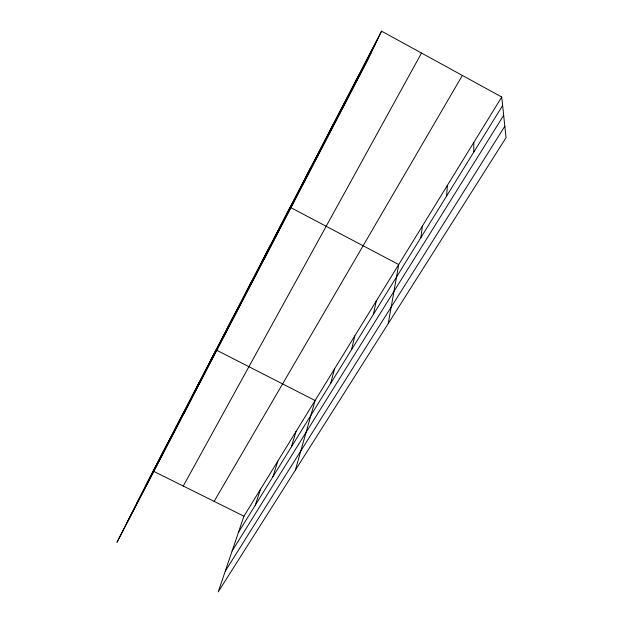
<?xml version="1.0" encoding="UTF-8"?>
<svg xmlns="http://www.w3.org/2000/svg" width="623" height="623" viewBox="0 0 623 623"><rect width="100%" height="100%" fill="white"/><g stroke="black" fill="none" stroke-linecap="round" stroke-linejoin="round"><path stroke-width="0.93" d="M473.784 152.113L473.807 142.441M446.566 196.097L447.4 185.366M420.844 237.659L422.41 226.009M388.254 323.547L398.712 264.534L290.1 207.257L264.323 258.934M373.426 314.296L376.222 301.111M351.52 349.698L354.837 335.875M330.696 383.34L334.481 368.972M295.388 470.1L315.09 400.503L216.033 349.908L183.754 413.89M291.439 446.777L296.034 431.482M272.921 476.696L277.866 461.028M255.266 505.237L260.523 489.234M501.733 97.017L243.936 516.194L218.237 591.85L506.04 137.667L501.733 97.017L381.541 31.15L153.126 471.058L116.96 542.337L366.791 61.856L381.541 31.15M352.945 86.683L356.73 78.942M328.882 133.018L333.289 124.078M306.158 176.776L311.111 166.793M264.292 257.385L270.164 245.657M244.971 294.586L251.217 282.141M192.024 396.524L199.181 382.366M226.608 329.933L233.197 316.85M160.181 457.835L167.782 442.844M175.717 427.915L183.115 413.314M145.346 486.392L378.473 37.544M136.492 503.843L374.906 44.965M126.858 522.837L370.95 53.204M183.263 486.033L421.506 53.048M214.133 501.383L462.367 75.445M238.407 532.478L502.636 105.497M232.106 551.012L503.672 115.325M225.261 571.166L504.825 126.228M153.126 471.058L243.936 516.194"/></g></svg>
